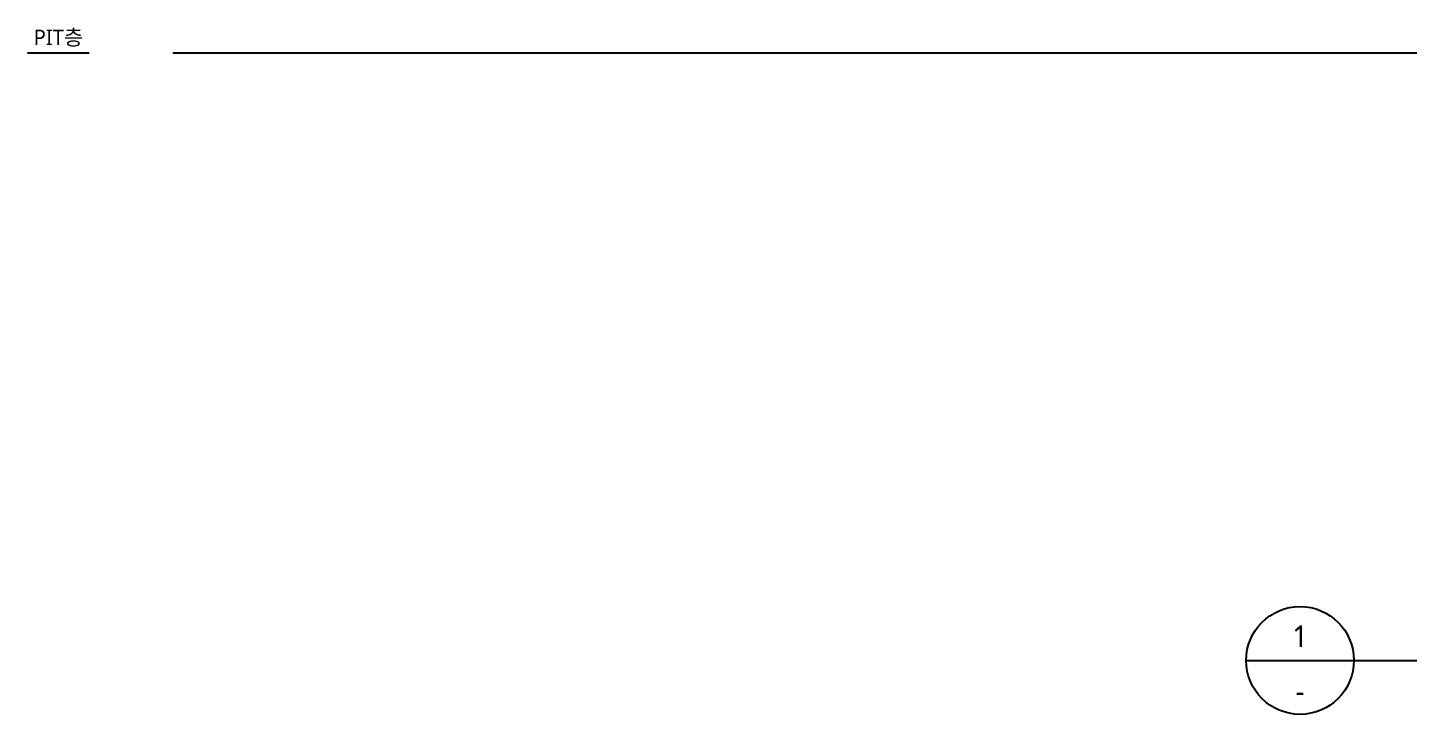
# Model space of a CAD drawing. Header units: millimetres. Extents: x 70 to 2494, y 28 to 562.
# Drawn here: x 70.4 to 339.4, y 28 to 161.8 of the extents above; entities that cross this region are included whole.
import ezdxf
from ezdxf.enums import TextEntityAlignment as Align

# ---------------------------------------------------------------- set-up
doc = ezdxf.new("R2010")
doc.units = ezdxf.units.MM
doc.layers.add('AA-MKXS', color=3, linetype='Continuous')
doc.layers.add('ARCH', color=9, linetype='Continuous')
doc.styles.add('돋움', font='malgun.ttf')
doc.styles.add('스타일1', font='malgun.ttf')

msp = doc.modelspace()

# ---------------------------------------------------------------- linework, layer by layer
at = {"layer": 'AA-MKXS', "color": 7}
msp.add_line((307.83, 38.5), (520.15, 38.5), dxfattribs=at)
msp.add_circle((318.33, 38.5), 10.5, dxfattribs=at)
at = {"layer": 'ARCH', "color": 9}
for p, q in [((70.35, 156.87), (82.37, 156.87)), ((98.66, 156.87), (716.9, 156.87))]:
    msp.add_line(p, q, dxfattribs=at)

# ---------------------------------------------------------------- texts
at = {"layer": 'AA-MKXS', "linetype": 'Continuous', "style": '스타일1'}
msp.add_text('1', height=4.2, dxfattribs=at).set_placement((318.37, 41.12), align=Align.CENTER)
at = {"layer": 'AA-MKXS', "style": '스타일1'}
msp.add_text('-', height=4.2, dxfattribs=at).set_placement((318.33, 32.5), align=Align.MIDDLE)
at = {"layer": 'ARCH', "color": 9, "style": '돋움'}
msp.add_text('PIT층', height=3, dxfattribs=at).set_placement((76.36, 159.87), align=Align.MIDDLE_CENTER)

doc.saveas('drawing.dxf')
